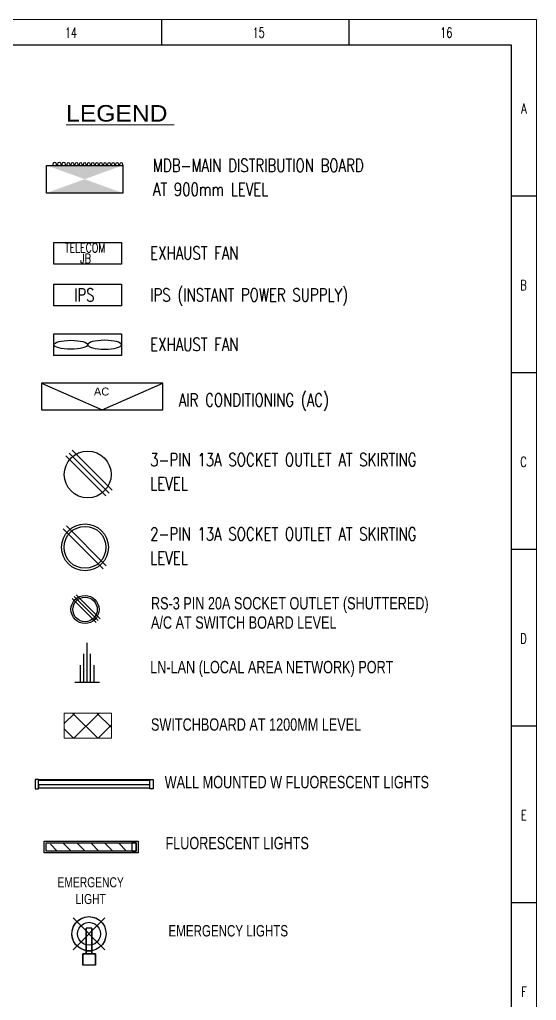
# Model space of a CAD drawing. Header units: inches. Extents: x 600 to 1500, y 304 to 941.
# Drawn here: x 1345.1 to 1500.3, y 646.3 to 941 of the extents above; entities that cross this region are included whole.
import ezdxf

# ---------------------------------------------------------------- set-up
doc = ezdxf.new("R2010")
doc.units = ezdxf.units.IN
doc.header["$MEASUREMENT"] = 0
for name, color, linetype, lineweight in [('E-LAN', 6, 'Continuous', 30), ('E-Legend', 7, 'Continuous', 30), ('E-MDB', 1, 'Continuous', 30), ('E-WTL-Wall-Tube-Light', 7, 'Continuous', 30), ('Switchboard', 30, 'Continuous', 13), ('Text', 252, 'Continuous', 15)]:
    doc.layers.add(name, color=color, linetype=linetype, lineweight=lineweight)
for name, color, linetype in [('Exhaust Fans', 7, 'Continuous'), ('HVAC', 44, 'Continuous'), ('Layer 1', 7, 'Continuous'), ('Panels', 1, 'Continuous'), ('Sockets', 7, 'Continuous')]:
    doc.layers.add(name, color=color, linetype=linetype)
doc.styles.get("Standard").update_dxf_attribs({"font": 'arial.ttf'})
doc.styles.add('Swiss721', font='swisscl.ttf')
doc.styles.add('TAVE1', font='ROMANS.shx', dxfattribs={"width": 0.75})
doc.styles.add('TEG BORDER', font='txt_qlt.shx', dxfattribs={"width": 0.7, "bigfont": 'hztxt.shx'})
doc.styles.add('TIMES', font='ARIALN.TTF')

# ---------------------------------------------------------------- blocks, each defined once
blk = doc.blocks.new('252 BORDER A2')
for p, q in [((519.75, 420), (519.75, 415)), ((556.87, 420), (556.87, 415)), ((594, 385), (589, 385)), ((594, 350), (589, 350)), ((594, 315), (589, 315)), ((594, 280), (589, 280)), ((594, 245), (589, 245))]:
    blk.add_line(p, q)
at = {"color": 5, "lineweight": 15}
blk.add_lwpolyline([(0, 420), (594, 420), (594, 0), (0, 0)], close=True, dxfattribs=at)
blk.add_lwpolyline([(5, 415), (589, 415), (589, 5), (5, 5)], close=True)
at = {"char_height": 2, "width": 2, "style": 'TEG BORDER'}
for s, insert, attachment_point in [('\\pi-0.033333;14', (500.67, 418.41), 1), ('\\pi2.2204e-016;15', (537.8, 418.41), 1), ('\\pi0.033333;16', (574.92, 418.41), 1), ('A', (592.09, 403.39), 3), ('B', (592.09, 368.39), 3), ('C', (592.09, 333.39), 3), ('D', (592.09, 298.39), 3), ('E', (592.09, 263.39), 3), ('F', (592.09, 228.39), 3)]:
    blk.add_mtext(s, dxfattribs=dict(at, insert=insert, attachment_point=attachment_point))
blk = doc.blocks.new('A$C63C712C3')
at = {"ltscale": 2}
for p, q in [((40, 42), (34, 42)), ((40, 16), (34, 16)), ((1231, 42), (1237, 42)), ((1231, 16), (1237, 16))]:
    blk.add_line(p, q, dxfattribs=at)
for points in [[(35, 103), (0, 103), (0, 0), (35, 0)], [(35, 103), (1235, 103), (1235, 90), (35, 90)], [(40, 48), (1231, 48), (1231, 10), (40, 10)], [(1235, 103), (1271, 103), (1271, 0), (1235, 0)]]:
    blk.add_lwpolyline(points, close=True, dxfattribs=at)
blk = doc.blocks.new('ASDSAETR')
for p, q in [((51404, -7188.31), (51404, -7197.3)), ((51404, -7190.29), (51410.36, -7190.29)), ((51404, -7191.55), (51414.43, -7191.55)), ((51404, -7192.81), (51418.49, -7192.81)), ((51404, -7194.07), (51414.43, -7194.07)), ((51404, -7195.33), (51410.36, -7195.33))]:
    blk.add_line(p, q)

msp = doc.modelspace()

# ---------------------------------------------------------------- hatches: boundary and pattern name
h = msp.add_hatch()
h.set_pattern_fill('ANSI31', color=256, scale=23.540904, angle=90)
h.set_pattern_definition([(135, (1426.95, 558.2403), (-2.08074, -2.08074), [])])
h.paths.add_polyline_path([(1354.36, 693.63), (1354.36, 691.16), (1378.85, 691.16), (1378.85, 693.63)])
at = {"layer": 'Panels'}
h = msp.add_hatch(color=256, dxfattribs=at)
h.dxf.hatch_style = 1
h.paths.add_polyline_path([(1364.68, 893.01), (1353.22, 888.85), (1376.13, 888.85)])
h.paths.add_polyline_path([(1353.22, 897.17), (1364.68, 893.01), (1376.13, 897.17)])
at = {"layer": 'Switchboard'}
h = msp.add_hatch(dxfattribs=at)
h.set_pattern_fill('ANSI37', color=256, scale=41.196582, angle=180)
h.set_pattern_definition([(225, (1681.804, 1263.9344), (3.641298, -3.641298), []), (315, (1681.804, 1263.9344), (3.641298, 3.641298), [])])
h.paths.add_polyline_path([(1358.52, 732.63), (1358.52, 725.09), (1372.71, 725.09), (1372.71, 732.63)])

# ---------------------------------------------------------------- linework, layer by layer
for points in [[(1380.73, 694.14), (1380.73, 690.61), (1352.48, 690.61), (1352.48, 694.14)], [(1380.11, 693.63), (1380.11, 691.16), (1353.1, 691.16), (1353.1, 693.63)], [(1380.11, 691.16), (1380.11, 693.63), (1378.85, 693.63), (1378.85, 691.16)]]:
    msp.add_lwpolyline(points, close=True)
at = {"layer": 'Exhaust Fans'}
for points in [[(1375.74, 873.98), (1375.74, 867.5), (1355.4, 867.5), (1355.4, 873.98)], [(1375.74, 861.43), (1375.74, 854.95), (1355.4, 854.95), (1355.4, 861.43)], [(1375.74, 846.52), (1375.74, 840.04), (1355.4, 840.04), (1355.4, 846.52)]]:
    msp.add_lwpolyline(points, close=True, dxfattribs=at)
msp.add_ellipse((1360.49, 843.28), major_axis=(5.08, 0), ratio=0.260631, dxfattribs=at)
at = {"layer": 'Exhaust Fans', "extrusion": (0, 0, -1)}
msp.add_ellipse((1370.65, 843.28), major_axis=(-5.08, 0), ratio=0.260631, dxfattribs=at)
at = {"layer": 'HVAC'}
for p, q in [((1351.69, 831.75), (1369.92, 823.71)), ((1369.92, 823.71), (1388.15, 831.75))]:
    msp.add_line(p, q, dxfattribs=at)
msp.add_lwpolyline([(1388.15, 831.75), (1351.69, 831.75), (1351.69, 823.71), (1388.15, 823.71)], close=True, dxfattribs=at)
at = {"layer": 'Layer 1', "color": 1}
msp.add_line((1367.89, 656.86), (1364.07, 656.86), dxfattribs=at)
for points in [[(1360.84, 665.95), (1360.91, 667.15), (1361.21, 668.28), (1361.81, 669.33), (1362.56, 670.15), (1363.54, 670.83), (1364.67, 671.28), (1365.79, 671.5), (1366.99, 671.35), (1368.12, 671.05), (1369.1, 670.38), (1369.92, 669.63), (1370.6, 668.58), (1370.97, 667.52), (1371.12, 666.32)], [(1360.84, 666.32), (1360.99, 667.45), (1361.36, 668.58), (1361.96, 669.55), (1362.79, 670.38), (1363.77, 670.98), (1364.82, 671.35), (1366.02, 671.5), (1367.14, 671.35), (1368.19, 670.98), (1369.17, 670.38), (1370, 669.55), (1370.6, 668.58), (1370.97, 667.45), (1371.12, 666.32), (1370.97, 665.2), (1370.6, 664.07), (1370, 663.1), (1369.17, 662.27), (1368.19, 661.67), (1367.14, 661.29), (1366.02, 661.22), (1364.82, 661.29), (1363.77, 661.67), (1362.79, 662.27), (1361.96, 663.1), (1361.36, 664.07), (1360.99, 665.2), (1360.84, 666.32)], [(1370.75, 661.52), (1361.21, 671.13)], [(1370.75, 671.13), (1361.21, 661.52)], [(1362.56, 666.32), (1362.64, 667.22), (1363.01, 668.05), (1363.54, 668.73), (1364.29, 669.33), (1365.12, 669.63), (1366.02, 669.78), (1366.84, 669.63), (1367.67, 669.33), (1368.42, 668.73), (1368.94, 668.05), (1369.32, 667.22), (1369.4, 666.32), (1369.32, 665.42), (1368.94, 664.6), (1368.42, 663.92), (1367.67, 663.32), (1366.84, 663.02), (1366.02, 662.87), (1365.12, 663.02), (1364.29, 663.32), (1363.54, 663.92), (1363.01, 664.6), (1362.64, 665.42), (1362.56, 666.32)], [(1364.74, 661.37), (1363.77, 661.67), (1362.79, 662.27), (1362.04, 663.02), (1361.44, 663.92), (1361.06, 664.9), (1360.84, 665.95)], [(1365.12, 660.32), (1366.84, 660.32), (1366.84, 668.05)], [(1365.12, 660.32), (1365.12, 668.05), (1365.12, 660.84), (1365.12, 660.32), (1366.84, 660.32)], [(1366.84, 668.05), (1365.12, 668.05)], [(1366.84, 668.05), (1365.12, 668.05)], [(1366.84, 668.05), (1366.84, 660.32)], [(1371.12, 666.32), (1370.97, 665.12), (1370.6, 664), (1369.92, 663.02), (1369.02, 662.19), (1367.97, 661.59), (1366.84, 661.22)], [(1367.89, 656.86), (1367.89, 660.32), (1364.07, 660.32), (1364.07, 656.86)], [(1364.07, 656.86), (1364.07, 660.32)], [(1364.07, 660.32), (1367.89, 660.32)], [(1364.74, 661.37), (1365.12, 661.22), (1366.84, 661.22)], [(1367.89, 660.32), (1367.89, 656.86)]]:
    msp.add_lwpolyline(points, dxfattribs=at)
at = {"layer": 'Panels'}
msp.add_lwpolyline([(1376.13, 888.85), (1353.22, 888.85), (1353.22, 897.17), (1376.13, 897.17)], close=True, dxfattribs=at)
for points in [[(1356.2, 897.19), (1356.2, 897.51, 1), (1355.12, 897.51), (1355.12, 897.19)], [(1357.56, 897.19), (1357.56, 897.51, 1), (1356.48, 897.51), (1356.48, 897.19)], [(1358.92, 897.19), (1358.92, 897.51, 1), (1357.84, 897.51), (1357.84, 897.19)], [(1360.28, 897.17), (1360.28, 897.46, 1), (1359.31, 897.46), (1359.31, 897.17)], [(1361.51, 897.17), (1361.51, 897.46, 1), (1360.53, 897.46), (1360.53, 897.17)], [(1362.72, 897.17), (1362.72, 897.46, 1), (1361.75, 897.46), (1361.75, 897.17)], [(1363.94, 897.17), (1363.94, 897.46, 1), (1362.97, 897.46), (1362.97, 897.17)], [(1365.16, 897.17), (1365.16, 897.46, 1), (1364.18, 897.46), (1364.18, 897.17)], [(1366.38, 897.17), (1366.38, 897.46, 1), (1365.41, 897.46), (1365.41, 897.17)], [(1367.6, 897.17), (1367.6, 897.46, 1), (1366.62, 897.46), (1366.62, 897.17)], [(1368.83, 897.17), (1368.83, 897.46, 1), (1367.86, 897.46), (1367.86, 897.17)], [(1370.04, 897.17), (1370.04, 897.46, 1), (1369.07, 897.46), (1369.07, 897.17)], [(1371.26, 897.17), (1371.26, 897.46, 1), (1370.28, 897.46), (1370.28, 897.17)], [(1372.48, 897.17), (1372.48, 897.46, 1), (1371.5, 897.46), (1371.5, 897.17)], [(1373.7, 897.17), (1373.7, 897.46, 1), (1372.72, 897.46), (1372.72, 897.17)], [(1374.89, 897.17), (1374.89, 897.46, 1), (1373.91, 897.46), (1373.91, 897.17)], [(1376.13, 897.17), (1376.13, 897.46, 1), (1375.16, 897.46), (1375.16, 897.17)]]:
    msp.add_lwpolyline(points, format="xyb", dxfattribs=at)
at = {"layer": 'Sockets', "color": 5}
for p, q in [((1371.99, 798.73), (1359.98, 810.74)), ((1372.96, 799.6), (1360.95, 811.6)), ((1371.02, 797.86), (1359.01, 809.87))]:
    msp.add_line(p, q, dxfattribs=at)
at = {"layer": 'Sockets', "color": 3}
for p, q in [((1370.2, 775.96), (1358.2, 787.97)), ((1371.17, 776.83), (1359.17, 788.84)), ((1360.93, 767.09), (1368.13, 759.88)), ((1361.51, 767.61), (1368.72, 760.4)), ((1362.1, 768.13), (1369.3, 760.92))]:
    msp.add_line(p, q, dxfattribs=at)
at = {"layer": 'Sockets', "color": 5}
msp.add_circle((1365.59, 804.31), 7.03, dxfattribs=at)
at = {"layer": 'Sockets', "color": 3}
for centre, radius in [((1364.77, 782.42), 7.03), ((1364.77, 782.42), 6.29), ((1364.77, 763.74), 4.22), ((1364.77, 763.74), 3.68)]:
    msp.add_circle(centre, radius, dxfattribs=at)
at = {"layer": 'Switchboard'}
msp.add_lwpolyline([(1372.71, 725.09), (1358.52, 725.09), (1358.52, 732.63), (1372.71, 732.63)], close=True, dxfattribs=at)

# ---------------------------------------------------------------- block references
at = {"xscale": 1.5163271442, "yscale": 1.5163271442, "zscale": 1.5163271442}
msp.add_blockref('252 BORDER A2', (599.61, 304.1), dxfattribs=at)
at = {"layer": 'E-LAN', "lineweight": -2, "xscale": 0.8164800000000004, "yscale": 0.8164800000000004, "zscale": 0.8164800000000004, "rotation": 89.99999999999999}
msp.add_blockref('ASDSAETR', (-4507.35, -41228.48), dxfattribs=at)
at = {"layer": 'E-WTL-Wall-Tube-Light', "lineweight": 0, "xscale": 0.02788986708809698, "yscale": 0.02788986709574277, "zscale": 0.02788986709811035}
msp.add_blockref('A$C63C712C3', (1349.82, 709.83), dxfattribs=at)

# ---------------------------------------------------------------- texts
at = {"layer": 'E-Legend', "lineweight": 0, "style": 'TIMES', "width": 1.3}
msp.add_text('%%ULEGEND ', height=4.972, dxfattribs=at).set_placement((1359.09, 910.31))
at = {"layer": 'E-MDB', "color": 0, "lineweight": 0, "style": 'TAVE1', "width": 0.75}
for s, height, p in [('MDB-MAIN DISTRIBUTION BOARD', 3.9061, (1385.16, 895.18)), ('AT 900mm LEVEL', 3.9061, (1385.16, 887.98)), ('TELECOM ', 2.734, (1358.73, 871.03)), ('EXHAUST FAN', 3.9061, (1384.34, 868.85)), ('JB', 2.734, (1363.29, 867.81)), ('IPS (INSTANT POWER SUPPLY)', 3.9061, (1384.34, 856.3)), ('IPS', 3.906, (1361.49, 856.3)), ('EXHAUST FAN', 3.9061, (1384.34, 841.4)), ('AIR CONDITIONING (AC)', 3.9061, (1392.92, 824.74)), ('3-PIN 13A SOCKET OUTLET AT SKIRTING', 3.9061, (1384.34, 806.77)), ('LEVEL', 3.906, (1384.34, 799.57)), ('2-PIN 13A SOCKET OUTLET AT SKIRTING', 3.9061, (1384.34, 784.48)), ('LEVEL', 3.906, (1384.34, 777.28))]:
    msp.add_text(s, height=height, dxfattribs=at).set_placement(p)
at = {"layer": 'HVAC'}
msp.add_text('AC', height=2.377, dxfattribs=at).set_placement((1367.44, 828.03))
at = {"layer": 'Sockets', "color": 0, "style": 'Swiss721'}
for s, height, p in [('RS-3 PIN 20A SOCKET OUTLET (SHUTTERED)', 3.7068, (1384.58, 763.76)), ('A/C AT SWITCH BOARD LEVEL', 3.7068, (1384.58, 757.97)), ('LN-LAN (LOCAL AREA NETWORK) PORT', 3.7068, (1384.35, 744.58)), ('SWITCHBOARD AT 1200MM LEVEL', 3.7068, (1384.58, 727.33)), ('WALL MOUNTED W FLUORESCENT LIGHTS ', 3.7068, (1388.7, 710.03)), ('FLUORESCENT LIGHTS ', 3.7068, (1388.93, 691.7)), ('EMERGENCY LIGHTS', 3.3899, (1389.84, 665.52))]:
    msp.add_text(s, height=height, dxfattribs=at).set_placement(p)
at = {"layer": 'Text', "color": 4, "insert": (1366.46, 683.29), "char_height": 3.0139, "width": 23.5954, "attachment_point": 2, "style": 'Swiss721'}
msp.add_mtext('EMERGENCY LIGHT ', dxfattribs=at)

doc.saveas('drawing.dxf')
